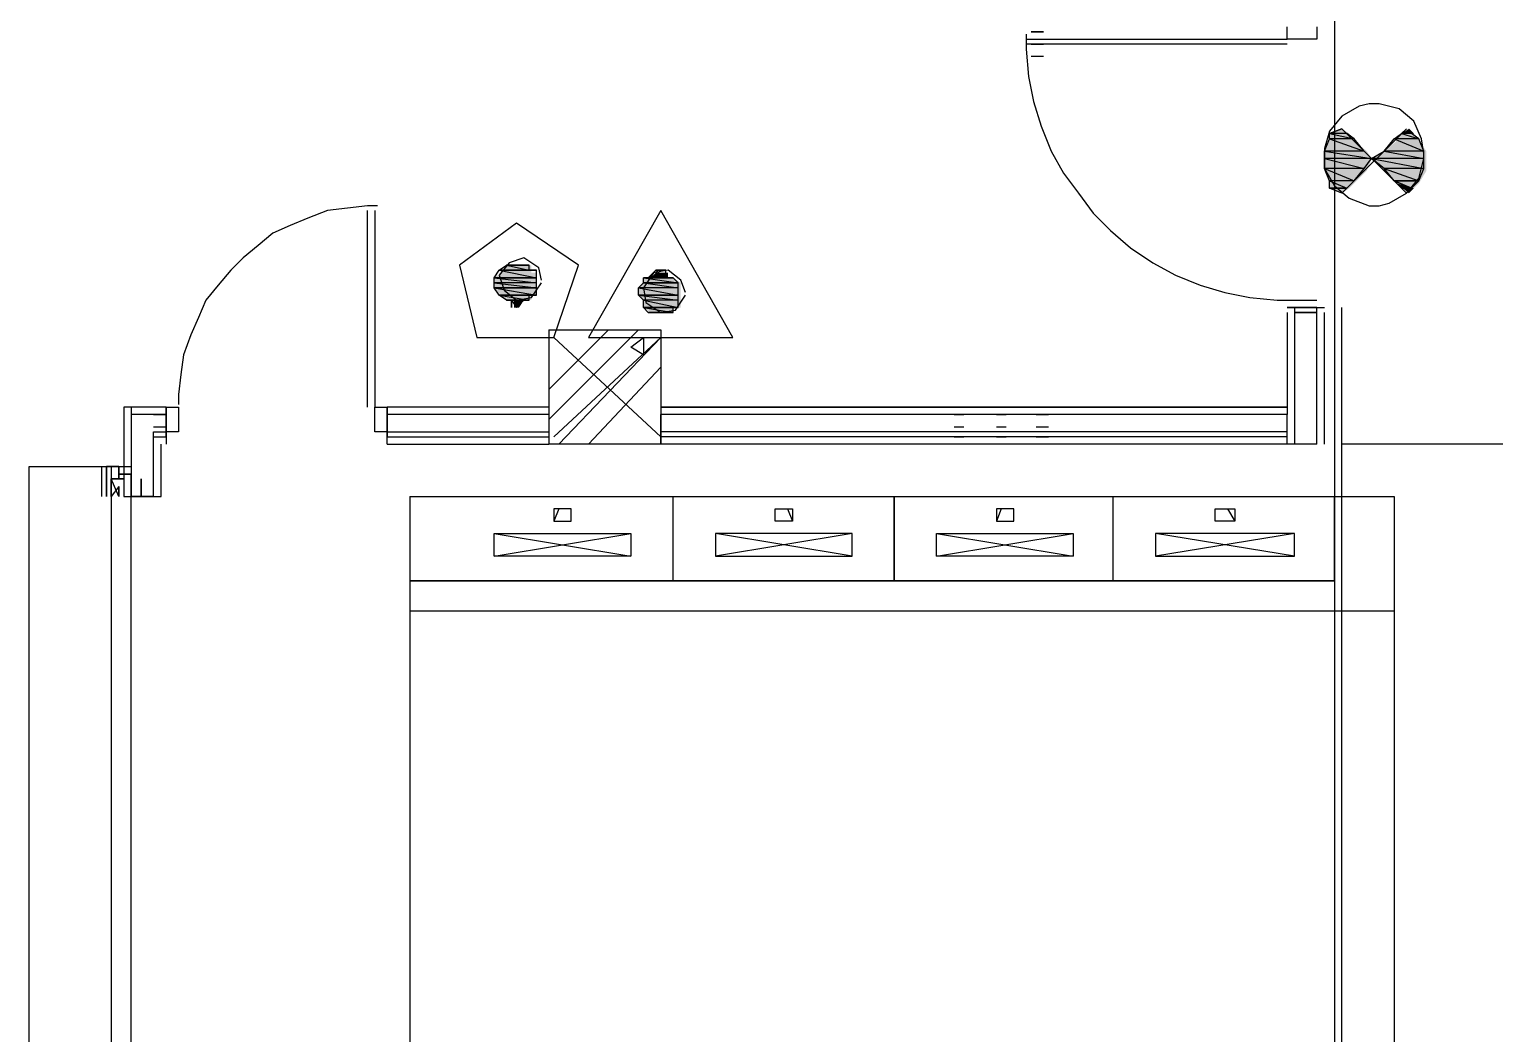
# Model space of a CAD drawing. Header units: millimetres. Extents: x 5 to 415, y 48 to 251.
# Drawn here: x 47.96 to 58.36, y 129.47 to 136.6 of the extents above; entities that cross this region are included whole.
import ezdxf

# ---------------------------------------------------------------- set-up
doc = ezdxf.new("R2010")
doc.units = ezdxf.units.MM
doc.layers.add('H', color=7, linetype='Continuous')
doc.layers.add('P', color=7, linetype='Continuous')

msp = doc.modelspace()

# ---------------------------------------------------------------- hatches: boundary and pattern name
at = {"layer": 'H', "linetype": 'Continuous'}
for points in [[(57.15, 135.731), (57.185, 135.802), (57.362, 135.802), (57.45, 135.731), (57.15, 135.731)], [(57.185, 135.855), (57.273, 135.89), (57.326, 135.855), (57.185, 135.855)], [(57.185, 135.802), (57.185, 135.855), (57.326, 135.855), (57.362, 135.802), (57.185, 135.802)], [(57.573, 135.731), (57.662, 135.802), (57.82, 135.802), (57.873, 135.731), (57.573, 135.731)], [(57.662, 135.802), (57.697, 135.855), (57.785, 135.855), (57.82, 135.802), (57.662, 135.802)], [(57.697, 135.855), (57.75, 135.89), (57.785, 135.855), (57.697, 135.855)], [(57.15, 135.678), (57.15, 135.731), (57.45, 135.731), (57.485, 135.678), (57.15, 135.678)], [(57.485, 135.678), (57.573, 135.731), (57.873, 135.731), (57.873, 135.678), (57.485, 135.678)], [(57.15, 135.59), (57.15, 135.678), (57.485, 135.678), (57.45, 135.59), (57.15, 135.59)], [(57.185, 135.502), (57.15, 135.59), (57.45, 135.59), (57.362, 135.502), (57.185, 135.502)], [(57.573, 135.59), (57.485, 135.678), (57.873, 135.678), (57.873, 135.59), (57.573, 135.59)], [(57.662, 135.502), (57.573, 135.59), (57.873, 135.59), (57.82, 135.502), (57.662, 135.502)], [(57.185, 135.467), (57.185, 135.502), (57.362, 135.502), (57.326, 135.467), (57.185, 135.467)], [(57.75, 135.431), (57.662, 135.502), (57.785, 135.467), (57.75, 135.431)], [(57.785, 135.467), (57.662, 135.502), (57.82, 135.502), (57.785, 135.467)], [(57.273, 135.431), (57.185, 135.467), (57.326, 135.467), (57.273, 135.431)], [(51.259, 134.832), (51.312, 134.867), (51.558, 134.867), (51.558, 134.832), (51.259, 134.832)], [(51.312, 134.867), (51.347, 134.92), (51.523, 134.92), (51.523, 134.867), (51.312, 134.867)], [(52.37, 134.832), (52.405, 134.867), (52.493, 134.867), (52.493, 134.832), (52.37, 134.832)], [(51.259, 134.796), (51.259, 134.832), (51.558, 134.832), (51.558, 134.796), (51.259, 134.796)], [(51.259, 134.743), (51.259, 134.796), (51.558, 134.796), (51.558, 134.743), (51.259, 134.743)], [(52.282, 134.743), (52.317, 134.796), (52.582, 134.796), (52.582, 134.743), (52.282, 134.743)], [(52.317, 134.796), (52.317, 134.832), (52.529, 134.832), (52.582, 134.796), (52.317, 134.796)], [(51.312, 134.708), (51.259, 134.743), (51.558, 134.743), (51.558, 134.708), (51.312, 134.708)], [(51.347, 134.673), (51.312, 134.708), (51.523, 134.708), (51.523, 134.673), (51.347, 134.673)], [(51.4, 134.62), (51.4, 134.673), (51.47, 134.673), (51.435, 134.62), (51.4, 134.62)], [(52.282, 134.708), (52.282, 134.743), (52.582, 134.743), (52.582, 134.708), (52.282, 134.708)], [(52.317, 134.673), (52.282, 134.708), (52.582, 134.708), (52.582, 134.673), (52.317, 134.673)], [(52.317, 134.62), (52.317, 134.673), (52.582, 134.673), (52.582, 134.62), (52.317, 134.62)], [(52.37, 134.585), (52.317, 134.62), (52.529, 134.62), (52.529, 134.585), (52.37, 134.585)]]:
    msp.add_hatch(color=256, dxfattribs=at).paths.add_polyline_path(points)

# ---------------------------------------------------------------- linework, layer by layer
at = {"layer": 'P'}
for points in [[(57.221, 220.433), (57.221, 117.863)], [(55.033, 136.56), (55.033, 136.454)], [(55.157, 136.578), (55.069, 136.578)], [(55.069, 136.578), (55.157, 136.578)], [(55.157, 136.578), (55.069, 136.578)], [(55.157, 136.578), (55.069, 136.578)], [(56.885, 136.525), (56.885, 136.613)], [(57.097, 136.613), (57.097, 136.525)], [(55.033, 136.525), (56.885, 136.525)], [(55.033, 136.525), (56.885, 136.525)], [(56.885, 136.49), (55.033, 136.49)], [(56.885, 136.49), (55.033, 136.49)], [(55.033, 136.454), (55.051, 136.26)], [(55.069, 136.525), (55.157, 136.525)], [(55.157, 136.49), (55.069, 136.49)], [(55.069, 136.49), (55.157, 136.49)], [(55.069, 136.49), (55.157, 136.49)], [(55.157, 136.49), (55.069, 136.49)], [(55.069, 136.49), (55.157, 136.49)], [(57.097, 136.525), (56.885, 136.525)], [(55.157, 136.402), (55.069, 136.402)], [(55.051, 136.26), (55.086, 136.084)], [(55.086, 136.084), (55.139, 135.908)], [(57.397, 136.049), (57.273, 135.978)], [(57.468, 136.066), (57.397, 136.049)], [(57.538, 136.066), (57.468, 136.066)], [(57.679, 136.031), (57.538, 136.066)], [(57.785, 135.943), (57.679, 136.031)], [(55.139, 135.908), (55.21, 135.731)], [(57.273, 135.978), (57.185, 135.872)], [(57.838, 135.819), (57.785, 135.943)], [(57.185, 135.872), (57.15, 135.749)], [(57.15, 135.731), (57.185, 135.819)], [(57.273, 135.89), (57.185, 135.855)], [(57.185, 135.855), (57.273, 135.89)], [(57.309, 135.855), (57.185, 135.855)], [(57.185, 135.855), (57.362, 135.819)], [(57.185, 135.855), (57.362, 135.819)], [(57.185, 135.819), (57.185, 135.855)], [(57.362, 135.819), (57.185, 135.819)], [(57.362, 135.819), (57.185, 135.819)], [(57.185, 135.819), (57.432, 135.731)], [(57.185, 135.819), (57.432, 135.731)], [(57.732, 135.431), (57.273, 135.89)], [(57.273, 135.431), (57.732, 135.89)], [(57.362, 135.819), (57.309, 135.855)], [(57.432, 135.731), (57.362, 135.819)], [(57.573, 135.731), (57.644, 135.819)], [(57.644, 135.819), (57.697, 135.855)], [(57.82, 135.819), (57.644, 135.819)], [(57.82, 135.819), (57.644, 135.819)], [(57.644, 135.819), (57.856, 135.731)], [(57.644, 135.819), (57.856, 135.731)], [(57.732, 135.89), (57.697, 135.855)], [(57.697, 135.855), (57.732, 135.89)], [(57.767, 135.855), (57.697, 135.855)], [(57.697, 135.855), (57.82, 135.819)], [(57.697, 135.855), (57.82, 135.819)], [(57.82, 135.819), (57.767, 135.855)], [(57.856, 135.731), (57.82, 135.819)], [(57.856, 135.714), (57.838, 135.819)], [(55.21, 135.731), (55.298, 135.573)], [(57.15, 135.749), (57.15, 135.678)], [(57.432, 135.731), (57.15, 135.731)], [(57.432, 135.731), (57.15, 135.731)], [(57.15, 135.731), (57.485, 135.678)], [(57.15, 135.731), (57.485, 135.678)], [(57.15, 135.678), (57.15, 135.731)], [(57.485, 135.678), (57.432, 135.731)], [(57.485, 135.678), (57.573, 135.731)], [(57.856, 135.731), (57.573, 135.731)], [(57.856, 135.731), (57.573, 135.731)], [(57.573, 135.731), (57.856, 135.678)], [(57.573, 135.731), (57.856, 135.678)], [(57.856, 135.678), (57.856, 135.731)], [(57.15, 135.678), (57.15, 135.608)], [(57.485, 135.678), (57.15, 135.678)], [(57.485, 135.678), (57.15, 135.678)], [(57.15, 135.678), (57.432, 135.608)], [(57.15, 135.678), (57.432, 135.608)], [(57.15, 135.608), (57.15, 135.678)], [(57.15, 135.608), (57.221, 135.484)], [(57.432, 135.608), (57.15, 135.608)], [(57.432, 135.608), (57.15, 135.608)], [(57.15, 135.608), (57.362, 135.52)], [(57.15, 135.608), (57.362, 135.52)], [(57.185, 135.52), (57.15, 135.608)], [(57.362, 135.52), (57.432, 135.608)], [(57.432, 135.608), (57.485, 135.678)], [(57.856, 135.678), (57.485, 135.678)], [(57.856, 135.678), (57.485, 135.678)], [(57.485, 135.678), (57.856, 135.608)], [(57.485, 135.678), (57.856, 135.608)], [(57.573, 135.608), (57.485, 135.678)], [(57.856, 135.608), (57.573, 135.608)], [(57.856, 135.608), (57.573, 135.608)], [(57.573, 135.608), (57.82, 135.52)], [(57.573, 135.608), (57.82, 135.52)], [(57.644, 135.52), (57.573, 135.608)], [(57.82, 135.537), (57.856, 135.678)], [(57.82, 135.52), (57.856, 135.608)], [(57.856, 135.608), (57.856, 135.678)], [(55.298, 135.573), (55.404, 135.431)], [(57.362, 135.52), (57.185, 135.52)], [(57.362, 135.52), (57.185, 135.52)], [(57.185, 135.52), (57.309, 135.467)], [(57.185, 135.52), (57.309, 135.467)], [(57.185, 135.467), (57.185, 135.52)], [(57.309, 135.467), (57.362, 135.52)], [(57.82, 135.52), (57.644, 135.52)], [(57.644, 135.52), (57.767, 135.467)], [(57.767, 135.467), (57.644, 135.52)], [(57.644, 135.52), (57.82, 135.52)], [(57.767, 135.467), (57.644, 135.52)], [(57.732, 135.431), (57.82, 135.537)], [(57.82, 135.52), (57.767, 135.467)], [(55.404, 135.431), (55.51, 135.29)], [(57.185, 135.467), (57.309, 135.467)], [(57.273, 135.431), (57.185, 135.467)], [(57.309, 135.467), (57.185, 135.467)], [(57.221, 135.484), (57.326, 135.396)], [(57.309, 135.467), (57.273, 135.431)], [(57.326, 135.396), (57.468, 135.343)], [(57.609, 135.361), (57.732, 135.431)], [(57.697, 135.467), (57.767, 135.467)], [(57.732, 135.431), (57.697, 135.467)], [(57.767, 135.467), (57.732, 135.431)], [(50.077, 135.308), (49.936, 135.255)], [(50.218, 135.326), (50.077, 135.308)], [(50.359, 135.343), (50.218, 135.326)], [(50.43, 135.343), (50.359, 135.343)], [(50.359, 133.914), (50.359, 135.308)], [(50.359, 133.914), (50.359, 135.308)], [(50.412, 135.308), (50.412, 133.914)], [(50.412, 135.308), (50.412, 133.914)], [(52.44, 135.308), (51.929, 134.408)], [(52.952, 134.408), (52.44, 135.308)], [(55.51, 135.29), (55.633, 135.167)], [(57.468, 135.343), (57.538, 135.343)], [(57.538, 135.343), (57.609, 135.361)], [(49.812, 135.202), (49.689, 135.149)], [(49.936, 135.255), (49.812, 135.202)], [(51.417, 135.22), (51.012, 134.92)], [(51.858, 134.92), (51.417, 135.22)], [(49.689, 135.149), (49.583, 135.061)], [(55.633, 135.167), (55.774, 135.043)], [(49.477, 134.973), (49.389, 134.885)], [(49.583, 135.061), (49.477, 134.973)], [(51.47, 134.973), (51.364, 134.938)], [(51.576, 134.902), (51.47, 134.973)], [(55.774, 135.043), (55.933, 134.938)], [(49.389, 134.885), (49.301, 134.779)], [(51.012, 134.92), (51.135, 134.408)], [(51.259, 134.832), (51.294, 134.885)], [(51.364, 134.938), (51.294, 134.849)], [(51.294, 134.885), (51.347, 134.92)], [(51.506, 134.885), (51.294, 134.885)], [(51.558, 134.885), (51.294, 134.885)], [(51.294, 134.885), (51.558, 134.885)], [(51.558, 134.885), (51.294, 134.885)], [(51.294, 134.885), (51.506, 134.885)], [(51.558, 134.885), (51.294, 134.885)], [(51.294, 134.885), (51.558, 134.832)], [(51.294, 134.885), (51.558, 134.832)], [(51.47, 134.92), (51.347, 134.92)], [(51.347, 134.92), (51.382, 134.92)], [(51.506, 134.92), (51.347, 134.92)], [(51.347, 134.92), (51.506, 134.92)], [(51.506, 134.92), (51.347, 134.92)], [(51.347, 134.92), (51.47, 134.92)], [(51.506, 134.92), (51.347, 134.92)], [(51.347, 134.92), (51.506, 134.885)], [(51.347, 134.92), (51.506, 134.885)], [(51.47, 134.92), (51.382, 134.92)], [(51.382, 134.92), (51.47, 134.92)], [(51.47, 134.92), (51.382, 134.92)], [(51.382, 134.92), (51.417, 134.92)], [(51.47, 134.92), (51.382, 134.92)], [(51.382, 134.92), (51.47, 134.92)], [(51.382, 134.92), (51.47, 134.92)], [(51.417, 134.92), (51.47, 134.92)], [(51.47, 134.92), (51.47, 134.92)], [(51.47, 134.92), (51.506, 134.92)], [(51.506, 134.885), (51.506, 134.92)], [(51.506, 134.885), (51.558, 134.885)], [(51.558, 134.832), (51.558, 134.885)], [(51.594, 134.814), (51.576, 134.902)], [(51.682, 134.408), (51.858, 134.92)], [(52.388, 134.867), (52.317, 134.761)], [(52.352, 134.832), (52.405, 134.885)], [(52.493, 134.885), (52.388, 134.867)], [(52.44, 134.885), (52.405, 134.885)], [(52.405, 134.885), (52.44, 134.885)], [(52.476, 134.885), (52.405, 134.885)], [(52.405, 134.885), (52.476, 134.832)], [(52.405, 134.885), (52.476, 134.832)], [(52.476, 134.885), (52.476, 134.885)], [(52.476, 134.885), (52.476, 134.885)], [(52.476, 134.832), (52.476, 134.885)], [(52.582, 134.814), (52.493, 134.885)], [(55.933, 134.938), (56.092, 134.849)], [(49.301, 134.779), (49.213, 134.673)], [(51.558, 134.832), (51.259, 134.832)], [(51.558, 134.832), (51.259, 134.832)], [(51.259, 134.832), (51.558, 134.832)], [(51.259, 134.832), (51.558, 134.832)], [(51.558, 134.832), (51.259, 134.832)], [(51.558, 134.832), (51.259, 134.832)], [(51.259, 134.832), (51.558, 134.796)], [(51.259, 134.832), (51.558, 134.796)], [(51.259, 134.796), (51.259, 134.832)], [(51.558, 134.796), (51.259, 134.796)], [(51.558, 134.796), (51.259, 134.796)], [(51.259, 134.796), (51.558, 134.761)], [(51.259, 134.796), (51.558, 134.761)], [(51.259, 134.761), (51.259, 134.796)], [(51.558, 134.761), (51.259, 134.761)], [(51.558, 134.761), (51.259, 134.761)], [(51.259, 134.761), (51.558, 134.761)], [(51.259, 134.761), (51.558, 134.761)], [(51.558, 134.761), (51.259, 134.761)], [(51.558, 134.761), (51.259, 134.761)], [(51.259, 134.761), (51.558, 134.708)], [(51.259, 134.761), (51.558, 134.708)], [(51.294, 134.708), (51.259, 134.761)], [(51.294, 134.849), (51.329, 134.743)], [(51.523, 134.691), (51.594, 134.796)], [(51.558, 134.832), (51.558, 134.832)], [(51.558, 134.832), (51.558, 134.832)], [(51.558, 134.796), (51.558, 134.832)], [(51.558, 134.761), (51.558, 134.796)], [(51.558, 134.761), (51.558, 134.761)], [(51.558, 134.761), (51.558, 134.761)], [(51.558, 134.708), (51.558, 134.761)], [(52.282, 134.761), (52.317, 134.796)], [(52.564, 134.761), (52.282, 134.761)], [(52.564, 134.761), (52.282, 134.761)], [(52.282, 134.761), (52.564, 134.708)], [(52.282, 134.761), (52.564, 134.708)], [(52.282, 134.708), (52.282, 134.761)], [(52.529, 134.832), (52.317, 134.832)], [(52.317, 134.832), (52.352, 134.832)], [(52.529, 134.832), (52.317, 134.832)], [(52.317, 134.832), (52.564, 134.796)], [(52.317, 134.832), (52.564, 134.796)], [(52.317, 134.796), (52.317, 134.832)], [(52.564, 134.796), (52.317, 134.796)], [(52.564, 134.796), (52.317, 134.796)], [(52.317, 134.796), (52.564, 134.796)], [(52.317, 134.796), (52.564, 134.796)], [(52.564, 134.796), (52.317, 134.796)], [(52.564, 134.796), (52.317, 134.796)], [(52.317, 134.796), (52.564, 134.761)], [(52.317, 134.796), (52.564, 134.761)], [(52.317, 134.761), (52.335, 134.655)], [(52.476, 134.832), (52.352, 134.832)], [(52.529, 134.832), (52.352, 134.832)], [(52.352, 134.832), (52.529, 134.832)], [(52.529, 134.832), (52.352, 134.832)], [(52.352, 134.832), (52.476, 134.832)], [(52.529, 134.832), (52.352, 134.832)], [(52.352, 134.832), (52.529, 134.832)], [(52.352, 134.832), (52.529, 134.832)], [(52.476, 134.832), (52.529, 134.832)], [(52.529, 134.832), (52.529, 134.832)], [(52.564, 134.796), (52.529, 134.832)], [(52.564, 134.796), (52.564, 134.796)], [(52.564, 134.796), (52.564, 134.796)], [(52.564, 134.761), (52.564, 134.796)], [(52.564, 134.708), (52.564, 134.761)], [(52.617, 134.726), (52.582, 134.814)], [(56.092, 134.849), (56.268, 134.779)], [(56.268, 134.779), (56.444, 134.726)], [(49.213, 134.673), (49.16, 134.549)], [(51.558, 134.708), (51.294, 134.708)], [(51.506, 134.708), (51.294, 134.708)], [(51.294, 134.708), (51.506, 134.708)], [(51.506, 134.708), (51.294, 134.708)], [(51.294, 134.708), (51.558, 134.708)], [(51.506, 134.708), (51.294, 134.708)], [(51.294, 134.708), (51.506, 134.673)], [(51.294, 134.708), (51.506, 134.673)], [(51.347, 134.673), (51.294, 134.708)], [(51.329, 134.743), (51.417, 134.673)], [(51.506, 134.673), (51.347, 134.673)], [(51.47, 134.673), (51.347, 134.673)], [(51.347, 134.673), (51.47, 134.673)], [(51.47, 134.673), (51.347, 134.673)], [(51.347, 134.673), (51.506, 134.673)], [(51.47, 134.673), (51.347, 134.673)], [(51.347, 134.673), (51.47, 134.673)], [(51.347, 134.673), (51.47, 134.673)], [(51.382, 134.673), (51.347, 134.673)], [(51.47, 134.673), (51.382, 134.673)], [(51.47, 134.673), (51.382, 134.673)], [(51.382, 134.673), (51.417, 134.62)], [(51.382, 134.673), (51.382, 134.62)], [(51.382, 134.62), (51.382, 134.673)], [(51.417, 134.673), (51.523, 134.691)], [(51.417, 134.62), (51.47, 134.673)], [(51.506, 134.673), (51.47, 134.673)], [(51.47, 134.673), (51.47, 134.673)], [(51.558, 134.708), (51.506, 134.708)], [(51.506, 134.673), (51.506, 134.708)], [(52.564, 134.708), (52.282, 134.708)], [(52.564, 134.708), (52.282, 134.708)], [(52.282, 134.708), (52.564, 134.708)], [(52.282, 134.708), (52.564, 134.708)], [(52.564, 134.708), (52.282, 134.708)], [(52.564, 134.708), (52.282, 134.708)], [(52.282, 134.708), (52.564, 134.673)], [(52.282, 134.708), (52.564, 134.673)], [(52.317, 134.673), (52.282, 134.708)], [(52.564, 134.673), (52.317, 134.673)], [(52.564, 134.673), (52.317, 134.673)], [(52.317, 134.673), (52.564, 134.62)], [(52.317, 134.673), (52.564, 134.62)], [(52.317, 134.62), (52.317, 134.673)], [(52.335, 134.655), (52.44, 134.585)], [(52.546, 134.602), (52.617, 134.708)], [(52.564, 134.708), (52.564, 134.708)], [(52.564, 134.708), (52.564, 134.708)], [(52.564, 134.673), (52.564, 134.708)], [(52.564, 134.62), (52.564, 134.673)], [(56.444, 134.726), (56.621, 134.691)], [(56.621, 134.691), (56.815, 134.673)], [(56.815, 134.673), (56.903, 134.673)], [(56.885, 134.673), (57.097, 134.673)], [(52.564, 134.62), (52.317, 134.62)], [(52.529, 134.62), (52.317, 134.62)], [(52.317, 134.62), (52.529, 134.62)], [(52.529, 134.62), (52.317, 134.62)], [(52.317, 134.62), (52.564, 134.62)], [(52.529, 134.62), (52.317, 134.62)], [(52.317, 134.62), (52.529, 134.585)], [(52.317, 134.62), (52.529, 134.585)], [(52.352, 134.585), (52.317, 134.62)], [(52.529, 134.585), (52.352, 134.585)], [(52.476, 134.585), (52.352, 134.585)], [(52.352, 134.585), (52.476, 134.585)], [(52.476, 134.585), (52.352, 134.585)], [(52.352, 134.585), (52.529, 134.585)], [(52.476, 134.585), (52.352, 134.585)], [(52.352, 134.585), (52.476, 134.585)], [(52.352, 134.585), (52.476, 134.585)], [(52.405, 134.585), (52.352, 134.585)], [(52.476, 134.585), (52.405, 134.585)], [(52.44, 134.585), (52.405, 134.585)], [(52.405, 134.585), (52.44, 134.585)], [(52.44, 134.585), (52.546, 134.602)], [(52.44, 134.585), (52.476, 134.585)], [(52.476, 134.585), (52.44, 134.585)], [(52.529, 134.585), (52.476, 134.585)], [(52.476, 134.585), (52.476, 134.585)], [(52.564, 134.62), (52.529, 134.62)], [(52.529, 134.585), (52.529, 134.62)], [(57.097, 134.62), (56.885, 134.62)], [(56.885, 134.62), (57.15, 134.62)], [(56.885, 134.585), (56.885, 133.862)], [(56.938, 134.62), (56.938, 133.65)], [(56.938, 134.585), (56.938, 133.65)], [(57.097, 134.585), (56.938, 134.585)], [(56.938, 134.585), (57.097, 134.585)], [(57.097, 134.585), (56.938, 134.585)], [(56.938, 134.585), (57.097, 134.585)], [(57.097, 134.585), (56.938, 134.585)], [(57.097, 134.585), (56.938, 134.585)], [(57.097, 134.585), (56.938, 134.585)], [(57.097, 133.65), (57.097, 134.62)], [(57.097, 133.65), (57.097, 134.585)], [(57.15, 133.65), (57.15, 134.585)], [(57.221, 134.62), (57.221, 133.279)], [(57.273, 133.279), (57.273, 134.62)], [(49.16, 134.549), (49.107, 134.426)], [(51.647, 134.038), (52.07, 134.461)], [(51.647, 133.826), (52.282, 134.461)], [(51.647, 134.461), (51.647, 133.65)], [(51.647, 134.461), (52.44, 134.461)], [(52.44, 134.461), (52.44, 133.65)], [(49.107, 134.426), (49.054, 134.285)], [(51.135, 134.408), (51.682, 134.408)], [(52.44, 133.703), (51.682, 134.408)], [(51.682, 133.703), (52.44, 134.408)], [(51.717, 133.65), (52.44, 134.408)], [(51.929, 134.408), (52.952, 134.408)], [(52.229, 134.338), (52.317, 134.408)], [(52.317, 134.408), (52.317, 134.285)], [(49.054, 134.285), (49.036, 134.144)], [(52.317, 134.285), (52.229, 134.338)], [(49.036, 134.144), (49.018, 134.003)], [(51.929, 133.65), (52.44, 134.197)], [(49.018, 134.003), (49.018, 133.932)], [(48.63, 133.914), (48.63, 133.279)], [(48.93, 133.914), (48.63, 133.914)], [(48.683, 133.914), (48.683, 133.279)], [(48.93, 133.914), (48.683, 133.914)], [(48.683, 133.862), (48.683, 133.279)], [(48.93, 133.862), (48.683, 133.862)], [(48.842, 133.862), (48.93, 133.862)], [(48.93, 133.738), (48.93, 133.914)], [(48.93, 133.914), (49.018, 133.914)], [(48.93, 133.914), (48.93, 133.65)], [(48.93, 133.703), (48.93, 133.862)], [(48.93, 133.862), (48.93, 133.703)], [(48.93, 133.703), (48.93, 133.862)], [(48.93, 133.862), (48.93, 133.703)], [(48.93, 133.703), (48.93, 133.862)], [(48.93, 133.703), (48.93, 133.862)], [(49.018, 133.914), (49.018, 133.738)], [(50.412, 133.738), (50.412, 133.914)], [(50.412, 133.914), (50.5, 133.914)], [(51.647, 133.914), (50.5, 133.914)], [(51.647, 133.914), (50.5, 133.914)], [(50.5, 133.914), (50.5, 133.738)], [(50.5, 133.65), (50.5, 133.914)], [(51.647, 133.862), (50.5, 133.862)], [(50.5, 133.862), (50.5, 133.703)], [(50.5, 133.703), (50.5, 133.862)], [(50.5, 133.703), (50.5, 133.862)], [(50.5, 133.862), (50.5, 133.703)], [(50.5, 133.703), (50.5, 133.862)], [(50.5, 133.862), (50.5, 133.703)], [(51.647, 133.862), (51.647, 133.738)], [(52.44, 133.914), (56.885, 133.914)], [(56.885, 133.914), (52.44, 133.914)], [(52.44, 133.738), (52.44, 133.862)], [(56.885, 133.862), (52.44, 133.862)], [(54.522, 133.862), (54.592, 133.862)], [(54.822, 133.862), (54.892, 133.862)], [(55.104, 133.862), (55.192, 133.862)], [(56.885, 133.738), (56.885, 133.862)], [(48.842, 133.773), (48.93, 133.773)], [(48.842, 133.279), (48.842, 133.738)], [(48.842, 133.738), (48.93, 133.738)], [(49.018, 133.738), (48.93, 133.738)], [(50.5, 133.738), (50.412, 133.738)], [(50.5, 133.738), (51.647, 133.738)], [(51.647, 133.738), (51.647, 133.65)], [(52.44, 133.65), (52.44, 133.738)], [(56.885, 133.738), (52.44, 133.738)], [(54.522, 133.773), (54.592, 133.773)], [(54.822, 133.773), (54.892, 133.773)], [(55.104, 133.773), (55.192, 133.773)], [(56.885, 133.65), (56.885, 133.738)], [(48.842, 133.279), (48.842, 133.703)], [(48.842, 133.703), (48.93, 133.703)], [(48.842, 133.703), (48.93, 133.703)], [(48.895, 133.279), (48.895, 133.65)], [(50.5, 133.703), (51.647, 133.703)], [(50.5, 133.65), (51.647, 133.65)], [(52.44, 133.65), (51.647, 133.65)], [(56.885, 133.703), (52.44, 133.703)], [(56.938, 133.65), (52.44, 133.65)], [(54.522, 133.703), (54.592, 133.703)], [(54.822, 133.703), (54.892, 133.703)], [(55.104, 133.703), (55.192, 133.703)], [(57.097, 133.65), (56.938, 133.65)], [(64.805, 133.65), (57.273, 133.65)], [(47.96, 128.958), (47.96, 133.491)], [(47.96, 133.491), (48.683, 133.491)], [(48.472, 133.491), (48.472, 133.279)], [(48.472, 133.491), (48.472, 133.279)], [(48.507, 133.279), (48.507, 133.491)], [(48.507, 133.491), (48.507, 133.279)], [(48.595, 133.491), (48.507, 133.491)], [(48.507, 133.491), (48.595, 133.491)], [(48.507, 133.35), (48.507, 133.491)], [(48.542, 133.491), (48.542, 133.35)], [(48.595, 133.491), (48.595, 133.403)], [(48.595, 133.403), (48.595, 133.491)], [(48.595, 133.438), (48.683, 133.438)], [(48.683, 133.438), (48.595, 133.438)], [(48.595, 133.438), (48.683, 133.438)], [(48.683, 133.438), (48.595, 133.438)], [(48.683, 133.315), (48.683, 133.438)], [(48.683, 133.438), (48.683, 133.315)], [(48.63, 133.403), (48.542, 133.403)], [(48.542, 133.403), (48.63, 133.403)], [(48.542, 133.279), (48.542, 133.403)], [(48.542, 133.403), (48.542, 133.279)], [(48.595, 133.279), (48.542, 133.403)], [(48.595, 133.35), (48.542, 133.279)], [(48.542, 133.315), (48.542, 127.776)], [(48.595, 133.279), (48.595, 133.35)], [(48.595, 133.35), (48.595, 133.279)], [(48.683, 127.776), (48.683, 133.315)], [(48.754, 133.279), (48.754, 133.403)], [(48.754, 133.403), (48.754, 133.279)], [(48.63, 133.279), (48.895, 133.279)], [(48.683, 133.279), (48.842, 133.279)], [(48.842, 133.279), (48.683, 133.279)], [(48.683, 133.279), (48.842, 133.279)], [(48.842, 133.279), (48.683, 133.279)], [(50.659, 133.279), (50.659, 127.776)], [(50.659, 133.279), (57.644, 133.279)], [(52.529, 132.68), (52.529, 133.279)], [(54.098, 132.68), (54.098, 133.279)], [(54.098, 133.279), (54.098, 132.68)], [(55.651, 132.68), (55.651, 133.279)], [(57.221, 133.279), (57.221, 127.776)], [(57.221, 132.68), (57.221, 133.279)], [(57.273, 127.776), (57.273, 133.279)], [(57.644, 133.279), (57.644, 127.776)], [(51.805, 133.191), (51.682, 133.191)], [(51.682, 133.191), (51.682, 133.103)], [(51.717, 133.191), (51.682, 133.103)], [(51.682, 133.103), (51.805, 133.103)], [(51.805, 133.191), (51.717, 133.191)], [(51.805, 133.103), (51.805, 133.191)], [(53.252, 133.191), (53.375, 133.191)], [(53.252, 133.103), (53.252, 133.191)], [(53.252, 133.191), (53.34, 133.191)], [(53.375, 133.103), (53.252, 133.103)], [(53.34, 133.191), (53.375, 133.103)], [(53.375, 133.191), (53.375, 133.103)], [(54.945, 133.191), (54.822, 133.191)], [(54.822, 133.191), (54.822, 133.103)], [(54.857, 133.191), (54.822, 133.103)], [(54.822, 133.103), (54.945, 133.103)], [(54.945, 133.191), (54.857, 133.191)], [(54.945, 133.103), (54.945, 133.191)], [(56.374, 133.191), (56.515, 133.191)], [(56.374, 133.103), (56.374, 133.191)], [(56.374, 133.191), (56.462, 133.191)], [(56.515, 133.103), (56.374, 133.103)], [(56.462, 133.191), (56.515, 133.103)], [(56.515, 133.191), (56.515, 133.103)], [(51.259, 133.015), (52.229, 132.856)], [(51.259, 132.856), (52.229, 133.015)], [(51.259, 132.856), (51.259, 133.015)], [(51.259, 133.015), (52.229, 133.015)], [(52.229, 133.015), (52.229, 132.856)], [(53.799, 133.015), (52.828, 132.856)], [(53.799, 132.856), (52.828, 133.015)], [(52.828, 133.015), (52.828, 132.856)], [(53.799, 133.015), (52.828, 133.015)], [(53.799, 132.856), (53.799, 133.015)], [(54.398, 133.015), (55.368, 132.856)], [(54.398, 132.856), (55.368, 133.015)], [(54.398, 132.856), (54.398, 133.015)], [(54.398, 133.015), (55.368, 133.015)], [(55.368, 133.015), (55.368, 132.856)], [(56.938, 133.015), (55.951, 132.856)], [(56.938, 132.856), (55.951, 133.015)], [(55.951, 133.015), (55.951, 132.856)], [(56.938, 133.015), (55.951, 133.015)], [(56.938, 132.856), (56.938, 133.015)], [(52.229, 132.856), (51.259, 132.856)], [(52.828, 132.856), (53.799, 132.856)], [(55.368, 132.856), (54.398, 132.856)], [(55.951, 132.856), (56.938, 132.856)], [(57.221, 132.68), (50.659, 132.68)], [(50.659, 132.68), (54.098, 132.68)], [(54.098, 132.68), (54.222, 132.68)], [(54.098, 132.68), (57.221, 132.68)], [(57.062, 132.68), (56.938, 132.68)], [(50.659, 132.468), (57.644, 132.468)]]:
    msp.add_lwpolyline(points, dxfattribs=at)

doc.saveas('drawing.dxf')
